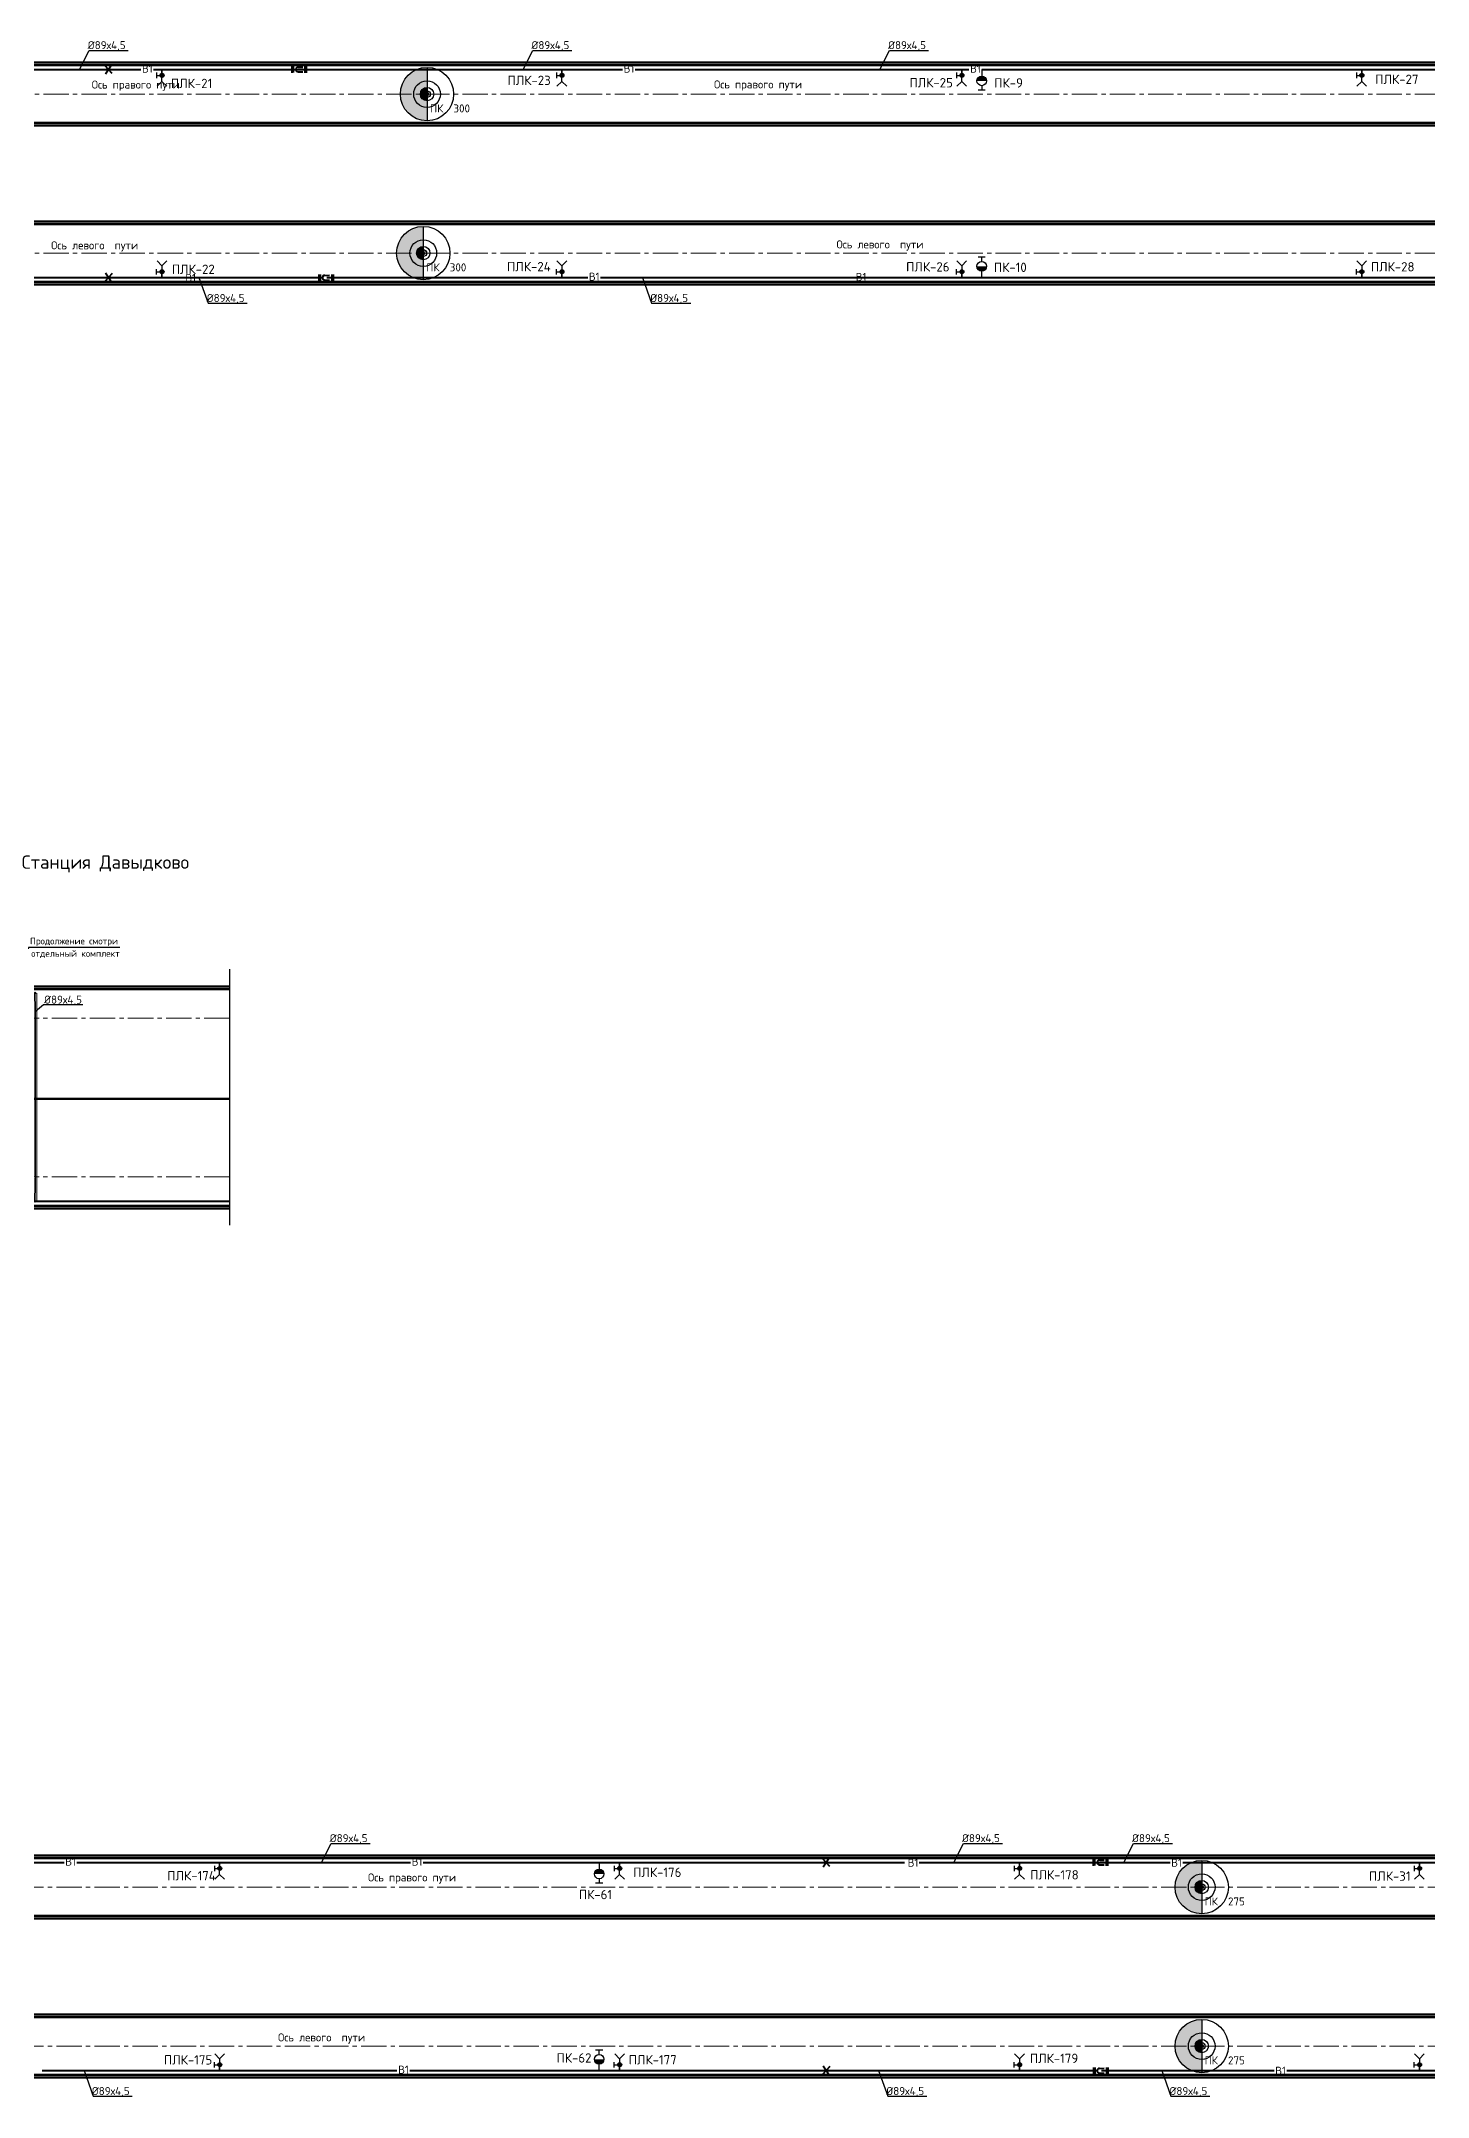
# Paper-space layout 'л2-л8' of a CAD drawing. Header units: millimetres. Extents: x 10032 to 18918, y -3051 to 627.
# Drawn here: x 11606 to 12127, y -182 to 589 of the extents above; entities that cross this region are included whole.
import ezdxf

# ---------------------------------------------------------------- set-up
doc = ezdxf.new("R2010")
doc.units = ezdxf.units.MM
doc.header["$LTSCALE"] = 0.5
for name, pattern in [('CENTER', [2, 1.25, -0.25, 0.25, -0.25]), ('CENTER2', [28.575, 19.05, -3.175, 3.175, -3.175]), ('Геоподоснова$0$12_5020Ж$0${ Cable   Tele }', [0])]:
    doc.linetypes.add(name, pattern=pattern)
for name, color, linetype in [('1_NADPIS', 7, 'Continuous'), ('3_Текст', 7, 'Continuous'), ('NADPISI', 110, 'Continuous'), ('ВК_надписи', 7, 'Continuous'), ('ВК_сети', 4, 'Continuous'), ('ГТ_Конструкции', 2, 'Continuous'), ('ГТ_ПК', 2, 'Continuous'), ('ГТ_ПК @ 0.25', 2, 'Continuous'), ('ГТ_ПК @ 0.5', 2, 'Continuous'), ('ГТ_ПК @ 1', 2, 'Continuous'), ('ГТ_ПК @ 2', 2, 'Continuous'), ('ГТ_ПК @ 4', 2, 'Continuous')]:
    doc.layers.add(name, color=color, linetype=linetype)
for name, color, linetype, lineweight in [('1_PK500', 5, 'Continuous', 35), ('3_Формат', 4, 'Continuous', 60), ('А_Конструкции', 4, 'Continuous', 50), ('А_Текст', 255, 'Continuous', 20), ('АР_Оси', 242, 'CENTER2', 18), ('Сети ВК', 4, 'Continuous', 20)]:
    doc.layers.add(name, color=color, linetype=linetype, lineweight=lineweight)
doc.styles.add('Стандарт ММП', font='isocpeur.ttf')

# ---------------------------------------------------------------- blocks, each defined once
blk = doc.blocks.new('ПК')
at = {"layer": 'ГТ_ПК'}
blk.add_hatch(color=0, dxfattribs=at).paths.add_polyline_path([(0, -2.5, 0.414214), (2.5, 0, 0.414214), (0, 2.5)])
at = {"layer": 'ГТ_ПК', "color": 0}
blk.add_line((0, -2.5), (0, 2.5), dxfattribs=at)
blk.add_circle((0, 0), 2.5, dxfattribs=at)
blk = doc.blocks.new('*U609')
at = {"layer": 'ГТ_ПК @ 0.25', "extrusion": (9.32183e-09, 7.72587e-22, 1), "xscale": 0.2500000000000061, "yscale": 0.2500000000000053, "zscale": 0.2500000000000053, "rotation": 180}
blk.add_blockref('ПК', (11751.19, 568.67, 0), dxfattribs=at)
at = {"layer": 'ГТ_ПК @ 0.5', "extrusion": (9.32183e-09, 7.72587e-22, 1), "xscale": 0.5000000000000189, "yscale": 0.5000000000000173, "zscale": 0.5000000000000173, "rotation": 180}
blk.add_blockref('ПК', (11751.19, 568.67, 0), dxfattribs=at)
at = {"layer": 'ГТ_ПК @ 1', "extrusion": (9.32183e-09, 7.72587e-22, 1), "rotation": 179.9999999999641}
blk.add_blockref('ПК', (11751.19, 568.67, 0), dxfattribs=at)
at = {"layer": 'ГТ_ПК @ 2', "extrusion": (9.32183e-09, 7.72587e-22, 1), "xscale": 2.000000000000075, "yscale": 2.000000000000069, "zscale": 2.000000000000069, "rotation": 180}
blk.add_blockref('ПК', (11751.19, 568.67, 0), dxfattribs=at)
at = {"layer": 'ГТ_ПК @ 4', "extrusion": (9.32183e-09, 7.72587e-22, 1), "xscale": 4.000000000000098, "yscale": 4.000000000000085, "zscale": 4.000000000000085, "rotation": 180}
blk.add_blockref('ПК', (11751.19, 568.67, 0), dxfattribs=at)
blk = doc.blocks.new('*U612')
at = {"layer": 'ГТ_ПК @ 0.25', "extrusion": (9.32183e-09, 7.72587e-22, 1), "xscale": 0.2500000000000061, "yscale": 0.2500000000000053, "zscale": 0.2500000000000053, "rotation": 180}
blk.add_blockref('ПК', (11749.81, 509.07, 0), dxfattribs=at)
at = {"layer": 'ГТ_ПК @ 0.5', "extrusion": (9.32183e-09, 7.72587e-22, 1), "xscale": 0.5000000000000189, "yscale": 0.5000000000000173, "zscale": 0.5000000000000173, "rotation": 180}
blk.add_blockref('ПК', (11749.81, 509.07, 0), dxfattribs=at)
at = {"layer": 'ГТ_ПК @ 1', "extrusion": (9.32183e-09, 7.72587e-22, 1), "rotation": 179.9999999999641}
blk.add_blockref('ПК', (11749.81, 509.07, 0), dxfattribs=at)
at = {"layer": 'ГТ_ПК @ 2', "extrusion": (9.32183e-09, 7.72587e-22, 1), "xscale": 2.000000000000075, "yscale": 2.000000000000069, "zscale": 2.000000000000069, "rotation": 180}
blk.add_blockref('ПК', (11749.81, 509.07, 0), dxfattribs=at)
at = {"layer": 'ГТ_ПК @ 4', "extrusion": (9.32183e-09, 7.72587e-22, 1), "xscale": 4.000000000000098, "yscale": 4.000000000000085, "zscale": 4.000000000000085, "rotation": 180}
blk.add_blockref('ПК', (11749.81, 509.07, 0), dxfattribs=at)
blk = doc.blocks.new('*U682')
at = {"layer": 'ГТ_ПК @ 0.25', "extrusion": (9.32183e-09, 7.72587e-22, 1), "xscale": 0.2500000000000061, "yscale": 0.2500000000000053, "zscale": 0.2500000000000053, "rotation": 180}
blk.add_blockref('ПК', (12041.76, -103.61, 0), dxfattribs=at)
at = {"layer": 'ГТ_ПК @ 0.5', "extrusion": (9.32183e-09, 7.72587e-22, 1), "xscale": 0.5000000000000188, "yscale": 0.5000000000000173, "zscale": 0.5000000000000173, "rotation": 180}
blk.add_blockref('ПК', (12041.76, -103.61, 0), dxfattribs=at)
at = {"layer": 'ГТ_ПК @ 1', "extrusion": (9.32183e-09, 7.72587e-22, 1), "rotation": 179.9999999999641}
blk.add_blockref('ПК', (12041.76, -103.61, 0), dxfattribs=at)
at = {"layer": 'ГТ_ПК @ 2', "extrusion": (9.32183e-09, 7.72587e-22, 1), "xscale": 2.000000000000075, "yscale": 2.000000000000069, "zscale": 2.000000000000069, "rotation": 180}
blk.add_blockref('ПК', (12041.76, -103.61, 0), dxfattribs=at)
at = {"layer": 'ГТ_ПК @ 4', "extrusion": (9.32183e-09, 7.72587e-22, 1), "xscale": 4.000000000000097, "yscale": 4.000000000000085, "zscale": 4.000000000000085, "rotation": 180}
blk.add_blockref('ПК', (12041.76, -103.61, 0), dxfattribs=at)
blk = doc.blocks.new('*U685')
at = {"layer": 'ГТ_ПК @ 0.25', "extrusion": (9.32183e-09, 7.72587e-22, 1), "xscale": 0.2500000000000061, "yscale": 0.2500000000000053, "zscale": 0.2500000000000053, "rotation": 180}
blk.add_blockref('ПК', (12041.76, -163.21, 0), dxfattribs=at)
at = {"layer": 'ГТ_ПК @ 0.5', "extrusion": (9.32183e-09, 7.72587e-22, 1), "xscale": 0.5000000000000188, "yscale": 0.5000000000000173, "zscale": 0.5000000000000173, "rotation": 180}
blk.add_blockref('ПК', (12041.76, -163.21, 0), dxfattribs=at)
at = {"layer": 'ГТ_ПК @ 1', "extrusion": (9.32183e-09, 7.72587e-22, 1), "rotation": 179.9999999999641}
blk.add_blockref('ПК', (12041.76, -163.21, 0), dxfattribs=at)
at = {"layer": 'ГТ_ПК @ 2', "extrusion": (9.32183e-09, 7.72587e-22, 1), "xscale": 2.000000000000075, "yscale": 2.000000000000069, "zscale": 2.000000000000069, "rotation": 180}
blk.add_blockref('ПК', (12041.76, -163.21, 0), dxfattribs=at)
at = {"layer": 'ГТ_ПК @ 4', "extrusion": (9.32183e-09, 7.72587e-22, 1), "xscale": 4.000000000000097, "yscale": 4.000000000000085, "zscale": 4.000000000000085, "rotation": 180}
blk.add_blockref('ПК', (12041.76, -163.21, 0), dxfattribs=at)
blk = doc.blocks.new('A$C694964ED')
at = {"layer": 'Сети ВК', "lineweight": 9}
h = blk.add_hatch(color=256, dxfattribs=at)
h.paths.add_polyline_path([(20.04, -2.15, -0.414214), (20.29, -2.4, -0.414214), (20.04, -2.65)])
h.paths.add_polyline_path([(20.04, -2.15), (20.04, -2.65, -0.414214), (19.79, -2.4, -0.414214)])
h = blk.add_hatch(color=256, dxfattribs=at)
h.paths.add_polyline_path([(20.04, -80.79, 0.414214), (20.29, -80.54, 0.414214), (20.04, -80.29)])
h.paths.add_polyline_path([(20.04, -80.79), (20.04, -80.29, 0.414214), (19.79, -80.54, 0.414214)])
at = {"layer": 'Defpoints', "color": 6, "ltscale": 0.125}
blk.add_line((92.9, 6.51), (92.9, -89.49), dxfattribs=at)
at = {"layer": 'Defpoints', "color": 6, "linetype": 'Continuous', "lineweight": 140}
blk.add_line((92.9, -42.1), (0, -42.1), dxfattribs=at)
at = {"layer": 'NADPISI', "color": 5, "linetype": 'Геоподоснова$0$12_5020Ж$0${ Cable   Tele }', "ltscale": 0.5}
for q in [(10.04, -2.35, 0), (51.81, 14.71, 0)]:
    blk.add_line((17.57, 14.71, 0), q, dxfattribs=at)
at = {"layer": 'А_Конструкции'}
for p, q in [((92.9, 0), (0, 0)), ((92.9, -1), (0, -1)), ((92.9, -82.2), (0, -82.2)), ((92.9, -83.2), (0, -83.2))]:
    blk.add_line(p, q, dxfattribs=at)
at = {"layer": 'АР_Оси', "color": 7}
for p, q in [((0, -97.36), (0, 39.47)), ((92.9, -11.8), (0, -11.8)), ((92.9, -71.4), (0, -71.4))]:
    blk.add_line(p, q, dxfattribs=at)
at = {"layer": 'ВК_надписи'}
for p, q in [((23.07, -6.84, 0), (20.1, -9.33, 0)), ((37.83, -6.84, 0), (23.07, -6.84, 0))]:
    blk.add_line(p, q, dxfattribs=at)
at = {"layer": 'ВК_сети', "color": 2, "lineweight": 40, "ltscale": 0.5, "elevation": 0}
for points in [[(10.08, -2.61), (0, -2.61)], [(92.9, -80.59), (0, -80.59)]]:
    blk.add_lwpolyline(points, dxfattribs=at)
at = {"layer": 'ВК_сети', "color": 1, "lineweight": 9, "ltscale": 0.5}
for centre in [(10.04, -2.31), (10.04, -80.63, 0)]:
    blk.add_circle(centre, 0.3, dxfattribs=at)
at = {"layer": 'Сети ВК', "color": 5, "linetype": 'Continuous', "lineweight": 9, "ltscale": 0.3}
for p, q in [((11.91, -7.61, 0), (9.11, -4.81, 0)), ((9.11, -7.61, 0), (11.91, -4.81, 0)), ((11.91, -4.81, 0), (9.11, -4.81, 0)), ((9.11, -7.61, 0), (11.91, -7.61, 0)), ((16.54, -7.61, 0), (13.74, -4.81, 0)), ((13.74, -7.61, 0), (16.54, -4.81, 0)), ((16.54, -4.81, 0), (13.74, -4.81, 0)), ((13.74, -7.61, 0), (16.54, -7.61, 0)), ((15.7, -1.39, 0), (15.7, -3.39, 0)), ((16.2, -3.35, 0), (18.2, -1.35, 0)), ((16.2, -1.35, 0), (18.2, -3.35, 0)), ((16.2, -1.35, 0), (16.2, -3.35, 0)), ((17.2, -3.35, 0), (17.2, -0.99, 0)), ((18.2, -3.35, 0), (18.2, -1.35, 0)), ((18.7, -3.4, 0), (18.7, -1.4, 0)), ((19.6, -71.4), (19.6, -2.35, 0)), ((20.6, -71.75, 0), (20.6, -2.49, 0)), ((9.11, -9.61, 0), (11.91, -9.61, 0)), ((9.11, -9.61, 0), (9.11, -10.61, 0)), ((11.91, -9.61, 0), (11.91, -10.61, 0)), ((13.74, -9.61, 0), (16.54, -9.61, 0)), ((13.74, -9.61, 0), (13.74, -10.61, 0)), ((16.54, -9.61, 0), (16.54, -10.61, 0)), ((9.11, -73.33, 0), (9.11, -72.33, 0)), ((9.11, -73.33, 0), (11.91, -73.33, 0)), ((11.91, -75.33, 0), (9.11, -78.13, 0)), ((9.11, -75.33, 0), (11.91, -78.13, 0)), ((9.11, -75.33, 0), (11.91, -75.33, 0)), ((11.91, -73.33, 0), (11.91, -72.33, 0)), ((13.74, -73.33, 0), (13.74, -72.33, 0)), ((13.74, -73.33, 0), (16.54, -73.33, 0)), ((16.54, -75.33, 0), (13.74, -78.13, 0)), ((13.74, -75.33, 0), (16.54, -78.13, 0)), ((13.74, -75.33, 0), (16.54, -75.33, 0)), ((16.54, -73.33, 0), (16.54, -72.33, 0)), ((19.6, -71.75, 0), (19.6, -80.59, 0)), ((20.6, -71.75, 0), (20.6, -80.45, 0)), ((11.91, -78.13, 0), (9.11, -78.13, 0)), ((16.54, -78.13, 0), (13.74, -78.13, 0)), ((15.7, -81.55, 0), (15.7, -79.55, 0)), ((16.2, -79.59, 0), (18.2, -81.59, 0)), ((16.2, -81.59, 0), (18.2, -79.59, 0)), ((16.2, -81.59, 0), (16.2, -79.59, 0)), ((17.2, -79.59, 0), (17.2, -81.95, 0)), ((18.2, -79.59, 0), (18.2, -81.59, 0)), ((18.7, -79.54, 0), (18.7, -81.54, 0))]:
    blk.add_line(p, q, dxfattribs=at)
at = {"layer": 'Сети ВК', "lineweight": 9}
for p, q in [((15.76, -2.35, 0), (10.04, -2.35, 0)), ((10.51, -2.35, 0), (10.51, -4.81, 0)), ((10.51, -7.61, 0), (10.51, -9.61, 0)), ((15.14, -2.35, 0), (15.14, -4.81, 0)), ((15.14, -7.61, 0), (15.14, -9.61, 0)), ((20.1, -2.35, 0), (18.7, -2.35, 0)), ((20.04, -2.4, 0), (20.1, -8.71, 0)), ((20.1, -8.71, 0), (20.1, -71.75, 0)), ((10.51, -75.33, 0), (10.51, -73.33, 0)), ((15.14, -75.33, 0), (15.14, -73.33, 0)), ((20.04, -80.54, 0), (20.1, -74.23, 0)), ((20.1, -74.23, 0), (20.1, -71.75, 0)), ((15.76, -80.59, 0), (10.04, -80.59, 0)), ((10.51, -80.59, 0), (10.51, -78.13, 0)), ((15.14, -80.59, 0), (15.14, -78.13, 0)), ((20.1, -80.59, 0), (18.7, -80.59, 0))]:
    blk.add_line(p, q, dxfattribs=at)
for centre in [(20.04, -2.4, 0), (20.04, -80.54, 0)]:
    blk.add_circle(centre, 0.25, dxfattribs=at)
at = {"layer": '3_Формат', "color": 0, "lineweight": 50, "style": 'Стандарт ММП'}
blk.add_text('Станция Давыдково', height=5, rotation=360, dxfattribs=at).set_placement((14.97, 44.15, 0))
at = {"layer": 'NADPISI', "color": 5, "linetype": 'CENTER', "ltscale": 0.5, "style": 'Стандарт ММП'}
for s, p in [('Продолжение смотри', (18.07, 15.81, 0)), ('отдельный комплект', (18.51, 11.14, 0))]:
    blk.add_text(s, height=2.5, dxfattribs=at).set_placement(p)
at = {"layer": 'А_Текст', "color": 0, "linetype": 'Continuous', "lineweight": 30, "style": 'Стандарт ММП'}
for s, p in [('287+91.506 откр. способа', (4.39, 7.95, 0)), ('Граница объемов работ', (-1.39, 1.4)), ('ПК ', (4.16, 1.71, 0))]:
    blk.add_text(s, height=2.4, rotation=90, dxfattribs=at).set_placement(p)
at = {"layer": 'ВК_надписи', "style": 'Стандарт ММП'}
blk.add_text('%%C89х4,5', height=3, dxfattribs=at).set_placement((23.34, -6.42, 0))

psp = doc.layouts.new('л2-л8')

# ---------------------------------------------------------------- hatches: boundary and pattern name
at = {"layer": 'ВК_сети', "ltscale": 0.5}
h = psp.add_hatch(color=5, dxfattribs=at)
h.paths.add_polyline_path([(11652.5701, 575.6818, 0.41421356), (11651.8201, 576.4318), (11651.8201, 575.6818)])
h.paths.add_polyline_path([(11652.5701, 575.6818), (11651.8201, 575.6818), (11651.8201, 574.9318, 0.41421356)])
h.paths.add_polyline_path([(11651.8201, 575.6818), (11651.8201, 576.4318, 0.58408052), (11651.1782, 575.2938)])
h.paths.add_polyline_path([(11651.8201, 574.9318), (11651.8201, 575.6818), (11651.1782, 575.2938, 0.26256208)])
h = psp.add_hatch(color=5, dxfattribs=at)
h.paths.add_polyline_path([(11802.5701, 575.6818, 0.41421356), (11801.8201, 576.4318), (11801.8201, 575.6818)])
h.paths.add_polyline_path([(11802.5701, 575.6818), (11801.8201, 575.6818), (11801.8201, 574.9318, 0.41421356)])
h.paths.add_polyline_path([(11801.8201, 575.6818), (11801.8201, 576.4318, 0.58408052), (11801.1782, 575.2938)])
h.paths.add_polyline_path([(11801.8201, 574.9318), (11801.8201, 575.6818), (11801.1782, 575.2938, 0.26256208)])
h = psp.add_hatch(color=5, dxfattribs=at)
h.paths.add_polyline_path([(11952.5701, 575.6818, 0.41421356), (11951.8201, 576.4318), (11951.8201, 575.6818)])
h.paths.add_polyline_path([(11952.5701, 575.6818), (11951.8201, 575.6818), (11951.8201, 574.9318, 0.41421356)])
h.paths.add_polyline_path([(11951.8201, 575.6818), (11951.8201, 576.4318, 0.58408052), (11951.1782, 575.2938)])
h.paths.add_polyline_path([(11951.8201, 574.9318), (11951.8201, 575.6818), (11951.1782, 575.2938, 0.26256208)])
h = psp.add_hatch(color=1, dxfattribs=at)
h.paths.add_polyline_path([(11957.4584, 573.6228), (11961.0584, 573.6228, 0.09159777), (11960.9396, 574.266), (11957.5773, 574.266, 0.09159777)])
h.paths.add_polyline_path([(11957.5773, 574.266), (11960.9396, 574.266, 0.68812614)])
h = psp.add_hatch(color=1, dxfattribs=at)
h.paths.add_polyline_path([(11957.4584, 573.6228), (11961.0584, 573.6228, 0.09159777), (11960.9396, 574.266), (11957.5773, 574.266, 0.09159777)])
h.paths.add_polyline_path([(11957.5773, 574.266), (11960.9396, 574.266, 0.68812614)])
h = psp.add_hatch(color=5, dxfattribs=at)
h.paths.add_polyline_path([(12102.5701, 575.6818, 0.41421356), (12101.8201, 576.4318), (12101.8201, 575.6818)])
h.paths.add_polyline_path([(12102.5701, 575.6818), (12101.8201, 575.6818), (12101.8201, 574.9318, 0.41421356)])
h.paths.add_polyline_path([(12101.8201, 575.6818), (12101.8201, 576.4318, 0.58408052), (12101.1782, 575.2938)])
h.paths.add_polyline_path([(12101.8201, 574.9318), (12101.8201, 575.6818), (12101.1782, 575.2938, 0.26256208)])
h = psp.add_hatch(color=5, dxfattribs=at)
h.paths.add_polyline_path([(11652.5701, 502.0585, -0.41421356), (11651.8201, 501.3085), (11651.8201, 502.0585)])
h.paths.add_polyline_path([(11652.5701, 502.0585), (11651.8201, 502.0585), (11651.8201, 502.8085, -0.41421356)])
h.paths.add_polyline_path([(11651.8201, 502.0585), (11651.8201, 501.3085, -0.58408052), (11651.1782, 502.4465)])
h.paths.add_polyline_path([(11651.8201, 502.8085), (11651.8201, 502.0585), (11651.1782, 502.4465, -0.26256208)])
h = psp.add_hatch(color=5, dxfattribs=at)
h.paths.add_polyline_path([(11802.5701, 502.0585, -0.41421356), (11801.8201, 501.3085), (11801.8201, 502.0585)])
h.paths.add_polyline_path([(11802.5701, 502.0585), (11801.8201, 502.0585), (11801.8201, 502.8085, -0.41421356)])
h.paths.add_polyline_path([(11801.8201, 502.0585), (11801.8201, 501.3085, -0.58408052), (11801.1782, 502.4465)])
h.paths.add_polyline_path([(11801.8201, 502.8085), (11801.8201, 502.0585), (11801.1782, 502.4465, -0.26256208)])
h = psp.add_hatch(color=5, dxfattribs=at)
h.paths.add_polyline_path([(11952.5701, 502.0585, -0.41421356), (11951.8201, 501.3085), (11951.8201, 502.0585)])
h.paths.add_polyline_path([(11952.5701, 502.0585), (11951.8201, 502.0585), (11951.8201, 502.8085, -0.41421356)])
h.paths.add_polyline_path([(11951.8201, 502.0585), (11951.8201, 501.3085, -0.58408052), (11951.1782, 502.4465)])
h.paths.add_polyline_path([(11951.8201, 502.8085), (11951.8201, 502.0585), (11951.1782, 502.4465, -0.26256208)])
h = psp.add_hatch(color=1, dxfattribs=at)
h.paths.add_polyline_path([(11957.4584, 504.1175), (11961.0584, 504.1175, -0.09159777), (11960.9396, 503.4743), (11957.5773, 503.4743, -0.09159777)])
h.paths.add_polyline_path([(11957.5773, 503.4743), (11960.9396, 503.4743, -0.68812614)])
h = psp.add_hatch(color=1, dxfattribs=at)
h.paths.add_polyline_path([(11957.4584, 504.1175), (11961.0584, 504.1175, -0.09159777), (11960.9396, 503.4743), (11957.5773, 503.4743, -0.09159777)])
h.paths.add_polyline_path([(11957.5773, 503.4743), (11960.9396, 503.4743, -0.68812614)])
h = psp.add_hatch(color=5, dxfattribs=at)
h.paths.add_polyline_path([(12102.5701, 502.0585, -0.41421356), (12101.8201, 501.3085), (12101.8201, 502.0585)])
h.paths.add_polyline_path([(12102.5701, 502.0585), (12101.8201, 502.0585), (12101.8201, 502.8085, -0.41421356)])
h.paths.add_polyline_path([(12101.8201, 502.0585), (12101.8201, 501.3085, -0.58408052), (12101.1782, 502.4465)])
h.paths.add_polyline_path([(12101.8201, 502.8085), (12101.8201, 502.0585), (12101.1782, 502.4465, -0.26256208)])
h = psp.add_hatch(color=5, dxfattribs=at)
h.paths.add_polyline_path([(11674.2201, -96.6014, 0.41421356), (11673.4701, -95.8514), (11673.4701, -96.6014)])
h.paths.add_polyline_path([(11674.2201, -96.6014), (11673.4701, -96.6014), (11673.4701, -97.3514, 0.41421356)])
h.paths.add_polyline_path([(11673.4701, -96.6014), (11673.4701, -95.8514, 0.58408052), (11672.8282, -96.9894)])
h.paths.add_polyline_path([(11673.4701, -97.3514), (11673.4701, -96.6014), (11672.8282, -96.9894, 0.26256208)])
h = psp.add_hatch(color=1, dxfattribs=at)
h.paths.add_polyline_path([(11813.9584, -98.6603), (11817.5584, -98.6603, 0.09159777), (11817.4396, -98.0172), (11814.0773, -98.0172, 0.09159777)])
h.paths.add_polyline_path([(11814.0773, -98.0172), (11817.4396, -98.0172, 0.68812614)])
h = psp.add_hatch(color=1, dxfattribs=at)
h.paths.add_polyline_path([(11813.9584, -98.6603), (11817.5584, -98.6603, 0.09159777), (11817.4396, -98.0172), (11814.0773, -98.0172, 0.09159777)])
h.paths.add_polyline_path([(11814.0773, -98.0172), (11817.4396, -98.0172, 0.68812614)])
h = psp.add_hatch(color=5, dxfattribs=at)
h.paths.add_polyline_path([(11824.2201, -96.6014, 0.41421356), (11823.4701, -95.8514), (11823.4701, -96.6014)])
h.paths.add_polyline_path([(11824.2201, -96.6014), (11823.4701, -96.6014), (11823.4701, -97.3514, 0.41421356)])
h.paths.add_polyline_path([(11823.4701, -96.6014), (11823.4701, -95.8514, 0.58408052), (11822.8282, -96.9894)])
h.paths.add_polyline_path([(11823.4701, -97.3514), (11823.4701, -96.6014), (11822.8282, -96.9894, 0.26256208)])
h = psp.add_hatch(color=5, dxfattribs=at)
h.paths.add_polyline_path([(11974.2201, -96.6014, 0.41421356), (11973.4701, -95.8514), (11973.4701, -96.6014)])
h.paths.add_polyline_path([(11974.2201, -96.6014), (11973.4701, -96.6014), (11973.4701, -97.3514, 0.41421356)])
h.paths.add_polyline_path([(11973.4701, -96.6014), (11973.4701, -95.8514, 0.58408052), (11972.8282, -96.9894)])
h.paths.add_polyline_path([(11973.4701, -97.3514), (11973.4701, -96.6014), (11972.8282, -96.9894, 0.26256208)])
h = psp.add_hatch(color=5, dxfattribs=at)
h.paths.add_polyline_path([(12124.2201, -96.6014, 0.41421356), (12123.4701, -95.8514), (12123.4701, -96.6014)])
h.paths.add_polyline_path([(12124.2201, -96.6014), (12123.4701, -96.6014), (12123.4701, -97.3514, 0.41421356)])
h.paths.add_polyline_path([(12123.4701, -96.6014), (12123.4701, -95.8514, 0.58408052), (12122.8282, -96.9894)])
h.paths.add_polyline_path([(12123.4701, -97.3514), (12123.4701, -96.6014), (12122.8282, -96.9894, 0.26256208)])
h = psp.add_hatch(color=5, dxfattribs=at)
h.paths.add_polyline_path([(11674.2201, -170.2246, -0.41421356), (11673.4701, -170.9746), (11673.4701, -170.2246)])
h.paths.add_polyline_path([(11674.2201, -170.2246), (11673.4701, -170.2246), (11673.4701, -169.4746, -0.41421356)])
h.paths.add_polyline_path([(11673.4701, -170.2246), (11673.4701, -170.9746, -0.58408052), (11672.8282, -169.8366)])
h.paths.add_polyline_path([(11673.4701, -169.4746), (11673.4701, -170.2246), (11672.8282, -169.8366, -0.26256208)])
h = psp.add_hatch(color=1, dxfattribs=at)
h.paths.add_polyline_path([(11813.9584, -168.1657), (11817.5584, -168.1657, -0.09159777), (11817.4396, -168.8088), (11814.0773, -168.8088, -0.09159777)])
h.paths.add_polyline_path([(11814.0773, -168.8088), (11817.4396, -168.8088, -0.68812614)])
h = psp.add_hatch(color=1, dxfattribs=at)
h.paths.add_polyline_path([(11813.9584, -168.1657), (11817.5584, -168.1657, -0.09159777), (11817.4396, -168.8088), (11814.0773, -168.8088, -0.09159777)])
h.paths.add_polyline_path([(11814.0773, -168.8088), (11817.4396, -168.8088, -0.68812614)])
h = psp.add_hatch(color=5, dxfattribs=at)
h.paths.add_polyline_path([(11824.2201, -170.2246, -0.41421356), (11823.4701, -170.9746), (11823.4701, -170.2246)])
h.paths.add_polyline_path([(11824.2201, -170.2246), (11823.4701, -170.2246), (11823.4701, -169.4746, -0.41421356)])
h.paths.add_polyline_path([(11823.4701, -170.2246), (11823.4701, -170.9746, -0.58408052), (11822.8282, -169.8366)])
h.paths.add_polyline_path([(11823.4701, -169.4746), (11823.4701, -170.2246), (11822.8282, -169.8366, -0.26256208)])
h = psp.add_hatch(color=5, dxfattribs=at)
h.paths.add_polyline_path([(11974.2201, -170.2246, -0.41421356), (11973.4701, -170.9746), (11973.4701, -170.2246)])
h.paths.add_polyline_path([(11974.2201, -170.2246), (11973.4701, -170.2246), (11973.4701, -169.4746, -0.41421356)])
h.paths.add_polyline_path([(11973.4701, -170.2246), (11973.4701, -170.9746, -0.58408052), (11972.8282, -169.8366)])
h.paths.add_polyline_path([(11973.4701, -169.4746), (11973.4701, -170.2246), (11972.8282, -169.8366, -0.26256208)])
h = psp.add_hatch(color=5, dxfattribs=at)
h.paths.add_polyline_path([(12124.2201, -170.2246, -0.41421356), (12123.4701, -170.9746), (12123.4701, -170.2246)])
h.paths.add_polyline_path([(12124.2201, -170.2246), (12123.4701, -170.2246), (12123.4701, -169.4746, -0.41421356)])
h.paths.add_polyline_path([(12123.4701, -170.2246), (12123.4701, -170.9746, -0.58408052), (12122.8282, -169.8366)])
h.paths.add_polyline_path([(12123.4701, -169.4746), (12123.4701, -170.2246), (12122.8282, -169.8366, -0.26256208)])

# ---------------------------------------------------------------- linework, layer by layer
at = {"layer": 'А_Конструкции'}
for p, q in [((11580.2691, 580.4702), (12961.9799, 580.4702)), ((11580.2691, 579.4702), (12961.9799, 579.4702)), ((11580.2691, 557.8701), (12961.9799, 557.8702)), ((11580.2691, 556.8701), (12961.9799, 556.8702)), ((11580.2691, 520.8702), (12961.9799, 520.8702)), ((11580.2691, 519.8702), (12961.9799, 519.8702)), ((11580.2691, 498.2701), (12961.9799, 498.2702)), ((11580.2691, 497.2701), (12961.9799, 497.2702)), ((11370.8341, -91.813), (12752.5449, -91.8129)), ((11370.8341, -92.813), (12752.5449, -92.8129)), ((11370.8341, -114.413), (12752.5449, -114.413)), ((11370.8341, -115.413), (12752.5449, -115.413)), ((11370.8341, -151.413), (12752.5449, -151.4129)), ((11370.8341, -152.413), (12752.5449, -152.4129)), ((11370.8341, -174.013), (12752.5449, -174.013)), ((11370.8341, -175.013), (12752.5449, -175.013))]:
    psp.add_line(p, q, dxfattribs=at)
at = {"layer": 'АР_Оси', "color": 7}
for p, q in [((11578.7126, 568.6701), (12960.4234, 568.6701)), ((11578.7126, 509.0701), (12960.4234, 509.0701)), ((11369.2776, -103.613), (12750.9884, -103.613)), ((11369.2776, -163.213), (12750.9884, -163.213))]:
    psp.add_line(p, q, dxfattribs=at)
at = {"layer": 'ВК_надписи'}
for p, q in [((11620.8434, 577.8617, 0), (11624.5031, 585.0594, 0)), ((11624.5031, 585.0594, 0), (11639.1426, 585.0594, 0)), ((11787.2635, 577.8617, 0), (11790.9233, 585.0594, 0)), ((11790.9233, 585.0594, 0), (11805.5627, 585.0594, 0)), ((11921.0254, 577.8617, 0), (11924.6851, 585.0594, 0)), ((11924.6851, 585.0594, 0), (11939.3246, 585.0594, 0)), ((11665.6671, 499.8785, 0), (11669.1194, 490.2474, 0)), ((11831.9997, 499.8785, 0), (11835.452, 490.2474, 0)), ((11669.1194, 490.2474, 0), (11683.7588, 490.2474, 0)), ((11835.452, 490.2474, 0), (11850.0915, 490.2474, 0)), ((11711.5904, -94.4214, 0), (11715.2501, -87.2237, 0)), ((11715.2501, -87.2237, 0), (11729.8896, -87.2237, 0)), ((11948.75, -94.4214, 0), (11952.4097, -87.2237, 0)), ((11952.4097, -87.2237, 0), (11967.0492, -87.2237, 0)), ((12012.5228, -94.4214, 0), (12016.1826, -87.2237, 0)), ((12016.1826, -87.2237, 0), (12030.822, -87.2237, 0)), ((11622.5647, -172.4046, 0), (11626.017, -182.0357, 0)), ((11920.5545, -172.4046, 0), (11924.0068, -182.0357, 0)), ((12026.7665, -172.4046, 0), (12030.2188, -182.0357, 0)), ((11626.017, -182.0357, 0), (11640.6565, -182.0357, 0)), ((11924.0068, -182.0357, 0), (11938.6463, -182.0357, 0)), ((12030.2188, -182.0357, 0), (12044.8583, -182.0357, 0))]:
    psp.add_line(p, q, dxfattribs=at)
at = {"layer": 'ВК_сети', "color": 5, "lineweight": 40, "ltscale": 0.5}
for p, q in [((11633.0615, 576.3659, 0), (11630.3054, 579.3575, 0)), ((11632.817, 579.5503, 0), (11630.5498, 576.1731, 0)), ((11700.5798, 576.7042, 0), (11700.6102, 579.1867, 0)), ((11701.0762, 576.7643, 0), (11701.1066, 579.2468, 0)), ((11702.9213, 578.8146, 0), (11704.5922, 578.7941, 0)), ((11705.4794, 576.6442, 0), (11705.5098, 579.1267, 0)), ((11705.9757, 576.7042, 0), (11706.0062, 579.1868, 0)), ((11702.8993, 577.0197, 0), (11704.5702, 576.9992, 0)), ((11633.0615, 501.3744, 0), (11630.3054, 498.3828, 0)), ((11632.817, 498.1899, 0), (11630.5498, 501.5672, 0)), ((11710.5798, 501.0361, 0), (11710.6102, 498.5535, 0)), ((11715.4794, 501.0961, 0), (11715.5098, 498.6136, 0)), ((11715.9757, 501.0361, 0), (11716.0062, 498.5535, 0)), ((11711.0762, 500.976, 0), (11711.1066, 498.4935, 0)), ((11712.8993, 500.7206, 0), (11714.5702, 500.7411, 0)), ((11712.9213, 498.9257, 0), (11714.5922, 498.9462, 0)), ((11902.2865, -95.9172, 0), (11899.5304, -92.9256, 0)), ((11902.042, -92.7328, 0), (11899.7748, -96.11, 0)), ((12001.1448, -95.5789, 0), (12001.1752, -93.0964, 0)), ((12001.6412, -95.5188, 0), (12001.6716, -93.0363, 0)), ((12003.4643, -95.2634, 0), (12005.1352, -95.2839, 0)), ((12003.4863, -93.4686, 0), (12005.1572, -93.489, 0)), ((12006.0444, -95.6389, 0), (12006.0748, -93.1564, 0)), ((12006.5407, -95.5789, 0), (12006.5712, -93.0964, 0)), ((11902.2865, -170.9087, 0), (11899.5304, -173.9003, 0)), ((11902.042, -174.0932, 0), (11899.7748, -170.7159, 0)), ((12001.1448, -171.2471, 0), (12001.1752, -173.7296, 0)), ((12001.6412, -171.3071, 0), (12001.6716, -173.7896, 0)), ((12003.4643, -171.5625, 0), (12005.1352, -171.542, 0)), ((12003.4863, -173.3574, 0), (12005.1572, -173.3369, 0)), ((12006.0444, -171.187, 0), (12006.0748, -173.6695, 0)), ((12006.5407, -171.2471, 0), (12006.5712, -173.7296, 0))]:
    psp.add_line(p, q, dxfattribs=at)
at = {"layer": 'ВК_сети', "color": 5, "ltscale": 0.5}
for p, q in [((11649.7905, 576.7134, 0), (11649.7905, 574.6516, 0)), ((11649.7905, 575.6825, 0), (11651.8201, 575.6825, 0)), ((11651.7584, 573.423, 0), (11649.9342, 571.5988, 0)), ((11651.7584, 573.423, 0), (11651.7584, 577.8617, 0)), ((11651.7584, 573.423, 0), (11653.5826, 571.5988, 0)), ((11799.7905, 576.7134, 0), (11799.7905, 574.6516, 0)), ((11799.7905, 575.6825, 0), (11801.8201, 575.6825, 0)), ((11801.7584, 573.423, 0), (11799.9342, 571.5988, 0)), ((11801.7584, 573.423, 0), (11801.7584, 577.8617, 0)), ((11801.7584, 573.423, 0), (11803.5826, 571.5988, 0)), ((11949.7905, 576.7134, 0), (11949.7905, 574.6516, 0)), ((11949.7905, 575.6825, 0), (11951.8201, 575.6825, 0)), ((11951.7584, 573.423, 0), (11949.9342, 571.5988, 0)), ((11951.7584, 573.423, 0), (11951.7584, 577.8617, 0)), ((11951.7584, 573.423, 0), (11953.5826, 571.5988, 0)), ((12099.7905, 576.7134, 0), (12099.7905, 574.6516, 0)), ((12099.7905, 575.6825, 0), (12101.8201, 575.6825, 0)), ((12101.7584, 573.423, 0), (12099.9342, 571.5988, 0)), ((12101.7584, 573.423, 0), (12101.7584, 577.8617, 0)), ((12101.7584, 573.423, 0), (12103.5826, 571.5988, 0)), ((11649.7905, 501.0269, 0), (11649.7905, 503.0887, 0)), ((11649.7905, 502.0578, 0), (11651.8201, 502.0578, 0)), ((11651.7584, 504.3173, 0), (11649.9342, 506.1415, 0)), ((11651.7584, 504.3173, 0), (11653.5826, 506.1415, 0)), ((11651.7584, 504.3173, 0), (11651.7584, 499.8786, 0)), ((11799.7905, 501.0269, 0), (11799.7905, 503.0887, 0)), ((11799.7905, 502.0578, 0), (11801.8201, 502.0578, 0)), ((11801.7584, 504.3173, 0), (11799.9342, 506.1415, 0)), ((11801.7584, 504.3173, 0), (11803.5826, 506.1415, 0)), ((11801.7584, 504.3173, 0), (11801.7584, 499.8786, 0)), ((11949.7905, 501.0269, 0), (11949.7905, 503.0887, 0)), ((11949.7905, 502.0578, 0), (11951.8201, 502.0578, 0)), ((11951.7584, 504.3173, 0), (11949.9342, 506.1415, 0)), ((11951.7584, 504.3173, 0), (11953.5826, 506.1415, 0)), ((11951.7584, 504.3173, 0), (11951.7584, 499.8786, 0)), ((12099.7905, 501.0269, 0), (12099.7905, 503.0887, 0)), ((12099.7905, 502.0578, 0), (12101.8201, 502.0578, 0)), ((12101.7584, 504.3173, 0), (12099.9342, 506.1415, 0)), ((12101.7584, 504.3173, 0), (12103.5826, 506.1415, 0)), ((12101.7584, 504.3173, 0), (12101.7584, 499.8786, 0)), ((11671.4405, -95.5697, 0), (11671.4405, -97.6315, 0)), ((11671.4405, -96.6006, 0), (11673.4701, -96.6006, 0)), ((11673.4084, -98.8602, 0), (11671.5842, -100.6843, 0)), ((11673.4084, -98.8602, 0), (11673.4084, -94.4214, 0)), ((11673.4084, -98.8602, 0), (11675.2326, -100.6843, 0)), ((11821.4405, -95.5697, 0), (11821.4405, -97.6315, 0)), ((11821.4405, -96.6006, 0), (11823.4701, -96.6006, 0)), ((11823.4084, -98.8602, 0), (11821.5842, -100.6843, 0)), ((11823.4084, -98.8602, 0), (11823.4084, -94.4214, 0)), ((11823.4084, -98.8602, 0), (11825.2326, -100.6843, 0)), ((11971.4405, -95.5697, 0), (11971.4405, -97.6315, 0)), ((11971.4405, -96.6006, 0), (11973.4701, -96.6006, 0)), ((11973.4084, -98.8602, 0), (11971.5842, -100.6843, 0)), ((11973.4084, -98.8602, 0), (11973.4084, -94.4214, 0)), ((11973.4084, -98.8602, 0), (11975.2326, -100.6843, 0)), ((12121.4405, -95.5697, 0), (12121.4405, -97.6315, 0)), ((12121.4405, -96.6006, 0), (12123.4701, -96.6006, 0)), ((12123.4084, -98.8602, 0), (12121.5842, -100.6843, 0)), ((12123.4084, -98.8602, 0), (12123.4084, -94.4214, 0)), ((12123.4084, -98.8602, 0), (12125.2326, -100.6843, 0)), ((11671.4405, -171.2562, 0), (11671.4405, -169.1944, 0)), ((11673.4084, -167.9658, 0), (11671.5842, -166.1416, 0)), ((11673.4084, -167.9658, 0), (11675.2326, -166.1416, 0)), ((11673.4084, -167.9658, 0), (11673.4084, -172.4045, 0)), ((11821.4405, -171.2562, 0), (11821.4405, -169.1944, 0)), ((11823.4084, -167.9658, 0), (11821.5842, -166.1416, 0)), ((11823.4084, -167.9658, 0), (11825.2326, -166.1416, 0)), ((11823.4084, -167.9658, 0), (11823.4084, -172.4045, 0)), ((11971.4405, -171.2562, 0), (11971.4405, -169.1944, 0)), ((11973.4084, -167.9658, 0), (11971.5842, -166.1416, 0)), ((11973.4084, -167.9658, 0), (11975.2326, -166.1416, 0)), ((11973.4084, -167.9658, 0), (11973.4084, -172.4045, 0)), ((12121.4405, -171.2562, 0), (12121.4405, -169.1944, 0)), ((12123.4084, -167.9658, 0), (12121.5842, -166.1416, 0)), ((12123.4084, -167.9658, 0), (12125.2326, -166.1416, 0)), ((12123.4084, -167.9658, 0), (12123.4084, -172.4045, 0)), ((11671.4405, -170.2253, 0), (11673.4701, -170.2253, 0)), ((11821.4405, -170.2253, 0), (11823.4701, -170.2253, 0)), ((11971.4405, -170.2253, 0), (11973.4701, -170.2253, 0)), ((12121.4405, -170.2253, 0), (12123.4701, -170.2253, 0))]:
    psp.add_line(p, q, dxfattribs=at)
at = {"layer": 'ВК_сети', "color": 1, "lineweight": 30, "ltscale": 0.5, "extrusion": (-3.27269e-07, 1.1423e-06, 1)}
for p, q in [((11651.7584, 577.8617, 0), (11651.7584, 574.9068, 0)), ((11801.7584, 577.8617, 0), (11801.7584, 574.9068, 0)), ((11951.7584, 577.8617, 0), (11951.7584, 574.9068, 0)), ((12101.7584, 577.8617, 0), (12101.7584, 574.9068, 0)), ((11673.4084, -94.4214, 0), (11673.4084, -97.3763, 0)), ((11823.4084, -94.4214, 0), (11823.4084, -97.3763, 0)), ((11973.4084, -94.4214, 0), (11973.4084, -97.3763, 0)), ((12123.4084, -94.4214, 0), (12123.4084, -97.3763, 0))]:
    psp.add_line(p, q, dxfattribs=at)
at = {"layer": 'ВК_сети', "color": 1, "lineweight": 30, "ltscale": 0.5}
for p, q in [((11959.2584, 574.9003, -0.0001), (11958.7411, 574.8965, -0.0001)), ((11959.2584, 574.9003, -0.0001), (11958.7411, 574.8965, -0.0001)), ((11959.2555, 575.3023, -0.0001), (11959.2584, 574.9003, -0.0001)), ((11959.2555, 575.3023, -0.0001), (11959.2584, 574.9003, -0.0001)), ((11959.2584, 574.9003, -0.0001), (11959.7758, 574.9041, -0.0001)), ((11959.2584, 574.9003, -0.0001), (11959.7758, 574.9041, -0.0001)), ((11959.2584, 502.84, -0.0001), (11958.7411, 502.8438, -0.0001)), ((11959.2584, 502.84, -0.0001), (11958.7411, 502.8438, -0.0001)), ((11959.2555, 502.438, -0.0001), (11959.2584, 502.84, -0.0001)), ((11959.2555, 502.438, -0.0001), (11959.2584, 502.84, -0.0001)), ((11959.2584, 502.84, -0.0001), (11959.7758, 502.8362, -0.0001)), ((11959.2584, 502.84, -0.0001), (11959.7758, 502.8362, -0.0001)), ((11815.7584, -97.3828, -0.0001), (11815.2411, -97.3867, -0.0001)), ((11815.7584, -97.3828, -0.0001), (11815.2411, -97.3867, -0.0001)), ((11815.7555, -96.9809, -0.0001), (11815.7584, -97.3828, -0.0001)), ((11815.7555, -96.9809, -0.0001), (11815.7584, -97.3828, -0.0001)), ((11815.7584, -97.3828, -0.0001), (11816.2758, -97.379, -0.0001)), ((11815.7584, -97.3828, -0.0001), (11816.2758, -97.379, -0.0001)), ((11815.7584, -169.4431, -0.0001), (11815.2411, -169.4393, -0.0001)), ((11815.7584, -169.4431, -0.0001), (11815.2411, -169.4393, -0.0001)), ((11815.7555, -169.8451, -0.0001), (11815.7584, -169.4431, -0.0001)), ((11815.7555, -169.8451, -0.0001), (11815.7584, -169.4431, -0.0001)), ((11815.7584, -169.4431, -0.0001), (11816.2758, -169.4469, -0.0001)), ((11815.7584, -169.4431, -0.0001), (11816.2758, -169.4469, -0.0001))]:
    psp.add_line(p, q, dxfattribs=at)
at = {"layer": 'ВК_сети', "color": 1, "ltscale": 0.5}
for p, q in [((11959.2584, 577.8617, 0), (11959.2584, 575.4228, 0)), ((11959.2584, 577.8617, 0), (11959.2584, 575.4228, 0)), ((11959.2584, 571.8228, 0), (11959.2584, 570.1699, 0)), ((11959.2584, 571.8228, 0), (11959.2584, 570.1699, 0)), ((11960.6003, 570.1699, 0), (11957.9165, 570.1699, 0)), ((11960.6003, 570.1699, 0), (11957.9165, 570.1699, 0)), ((11960.6003, 507.5704, 0), (11957.9165, 507.5704, 0)), ((11960.6003, 507.5704, 0), (11957.9165, 507.5704, 0)), ((11959.2584, 505.9175, 0), (11959.2584, 507.5704, 0)), ((11959.2584, 505.9175, 0), (11959.2584, 507.5704, 0)), ((11959.2584, 499.8786, 0), (11959.2584, 502.3175, 0)), ((11959.2584, 499.8786, 0), (11959.2584, 502.3175, 0)), ((11815.7584, -94.4214, 0), (11815.7584, -96.8603, 0)), ((11815.7584, -94.4214, 0), (11815.7584, -96.8603, 0)), ((11817.1003, -102.1132, 0), (11814.4165, -102.1132, 0)), ((11817.1003, -102.1132, 0), (11814.4165, -102.1132, 0)), ((11815.7584, -100.4603, 0), (11815.7584, -102.1132, 0)), ((11815.7584, -100.4603, 0), (11815.7584, -102.1132, 0)), ((11817.1003, -164.7127, 0), (11814.4165, -164.7127, 0)), ((11817.1003, -164.7127, 0), (11814.4165, -164.7127, 0)), ((11815.7584, -166.3657, 0), (11815.7584, -164.7127, 0)), ((11815.7584, -166.3657, 0), (11815.7584, -164.7127, 0)), ((11815.7584, -172.4045, 0), (11815.7584, -169.9657, 0)), ((11815.7584, -172.4045, 0), (11815.7584, -169.9657, 0))]:
    psp.add_line(p, q, dxfattribs=at)
at = {"layer": 'ВК_сети', "color": 1, "lineweight": 30, "ltscale": 0.5, "extrusion": (-3.27269e-07, -1.1423e-06, 1)}
for p, q in [((11651.7584, 499.8786, 0), (11651.7584, 502.8335, 0)), ((11801.7584, 499.8786, 0), (11801.7584, 502.8335, 0)), ((11951.7584, 499.8786, 0), (11951.7584, 502.8335, 0)), ((12101.7584, 499.8786, 0), (12101.7584, 502.8335, 0)), ((11673.4084, -172.4045, 0), (11673.4084, -169.4496, 0)), ((11823.4084, -172.4045, 0), (11823.4084, -169.4496, 0)), ((11973.4084, -172.4045, 0), (11973.4084, -169.4496, 0)), ((12123.4084, -172.4045, 0), (12123.4084, -169.4496, 0))]:
    psp.add_line(p, q, dxfattribs=at)
at = {"layer": 'ВК_сети', "color": 2, "lineweight": 40, "ltscale": 0.5}
for points, elevation in [([(11580.2691, 577.8617), (11643.8622, 577.8617)], 0), ([(11648.6624, 577.8617), (11824.492, 577.8617)], 0), ([(11829.2923, 577.8617), (11954.4451, 577.8617)], 0), ([(11959.2454, 577.8617), (12018.8609, 577.862)], 0), ([(12018.8609, 577.862), (12021.3226, 577.862)], 0), ([(12018.8609, 577.8616), (12025.2628, 577.862)], 7.3533), ([(12025.2628, 577.862), (12047.677, 577.8621)], 0), ([(12047.677, 577.8621), (12139.7061, 577.8621)], 0), ([(11580.2691, 499.8785), (11655.3497, 499.8785)], 0), ([(11655.3497, 499.8785), (11712.427, 499.8785)], 0), ([(11713.5723, 499.8785), (11811.4625, 499.8785)], 0), ([(11816.2627, 499.8785), (11954.1674, 499.8785)], 0), ([(11954.1674, 499.8785), (12018.7487, 499.8785)], 0), ([(12018.7487, 499.8785), (12047.5648, 499.8785)], 0), ([(12047.5648, 499.8785), (12212.4143, 499.8785)], 0), ([(11439.2274, -94.4214), (11615.057, -94.4214)], 0), ([(11619.8573, -94.4214), (11745.0101, -94.4214)], 0), ([(11749.8104, -94.4214), (11809.4259, -94.4212)], 0), ([(11809.4259, -94.4212), (11811.8876, -94.4211)], 0), ([(11809.4259, -94.4215), (11815.8278, -94.4211)], 7.3533), ([(11815.8278, -94.4211), (11838.242, -94.421)], 0), ([(11838.242, -94.421), (11930.2711, -94.421)], 0), ([(11935.825, -94.4214), (12029.871, -94.4214)], 0), ([(12034.6712, -94.4214), (12203.8482, -94.4214)], 0), ([(11606.8277, -172.4046), (11739.9322, -172.4046)], 0), ([(11744.7324, -172.4046), (11809.3137, -172.4046)], 0), ([(11809.3137, -172.4046), (11838.1298, -172.4046)], 0), ([(11838.1298, -172.4046), (12002.9793, -172.4046)], 0), ([(12004.1456, -172.4046), (12068.8917, -172.4046)], 0), ([(12073.6919, -172.4046), (12199.812, -172.4046)], 0)]:
    psp.add_lwpolyline(points, dxfattribs=dict(at, elevation=elevation))
at = {"layer": 'ВК_сети', "color": 5, "ltscale": 0.5}
for centre in [(11651.8201, 575.6818, 0), (11801.8201, 575.6818, 0), (11951.8201, 575.6818, 0), (12101.8201, 575.6818, 0), (11651.8201, 502.0585, 0), (11801.8201, 502.0585, 0), (11951.8201, 502.0585, 0), (12101.8201, 502.0585, 0), (11673.4701, -96.6014, 0), (11823.4701, -96.6014, 0), (11973.4701, -96.6014, 0), (12123.4701, -96.6014, 0), (11673.4701, -170.2246, 0), (11823.4701, -170.2246, 0), (11973.4701, -170.2246, 0), (12123.4701, -170.2246, 0)]:
    psp.add_circle(centre, 0.75, dxfattribs=at)
at = {"layer": 'ВК_сети', "color": 1, "ltscale": 0.5}
for centre in [(11959.2584, 573.6228, 0), (11959.2584, 573.6228, 0), (11959.2584, 504.1175, 0), (11959.2584, 504.1175, 0), (11815.7584, -98.6603, 0), (11815.7584, -98.6603, 0), (11815.7584, -168.1657, 0), (11815.7584, -168.1657, 0)]:
    psp.add_circle(centre, 1.8, dxfattribs=at)
at = {"layer": 'ВК_сети', "color": 5, "lineweight": 40, "ltscale": 0.5}
for centre, start, end in [((11702.8434, 577.9179, 0), 85.0381672, 273.5574192), ((11712.8434, 499.8224, 0), 86.4425808, 274.9618328), ((12003.4084, -94.3652, 0), 85.0381672, 273.5574192), ((12003.4084, -172.4608, 0), 86.4425808, 274.9618328)]:
    psp.add_arc(centre, 0.9, start, end, dxfattribs=at)
at = {"layer": 'ГТ_Конструкции', "color": 0, "linetype": 'ByBlock', "lineweight": -2, "ltscale": 0.75, "extrusion": (3.18243e-05, -6.23259e-06, 1)}
for p, q in [((12011.3279, 521.2, 7.3535), (12022.5279, 521.1904, 7.3531)), ((12022.5278, 521.0704, 7.3531), (12014.5278, 521.0773, 7.3534))]:
    psp.add_line(p, q, dxfattribs=at)

# ---------------------------------------------------------------- block references
at = {"layer": 'Defpoints', "color": 6, "linetype": 'Continuous', "lineweight": 140}
psp.add_blockref('A$C694964ED', (11584.2284, 234.0597), dxfattribs=at)
at = {"layer": 'ГТ_ПК', "color": 6, "linetype": 'Continuous', "lineweight": 120}
for name in ['*U609', '*U612', '*U682', '*U685']:
    psp.add_blockref(name, (0, 0), dxfattribs=at)

# ---------------------------------------------------------------- texts
at = {"layer": '1_NADPIS', "linetype": 'Continuous', "style": 'Стандарт ММП'}
for s, p in [('ПЛК-21', (11655.1249, 570.9285, 0)), ('ПЛК-23', (11781.3868, 572.0773, 0)), ('ПЛК-25', (11932.1287, 571.1897, 0)), ('ПЛК-27', (12106.8604, 572.4775, 0)), ('ПЛК-22', (11655.4632, 501.236, 0)), ('ПЛК-24', (11781.2034, 502.2479, 0)), ('ПЛК-26', (11930.8742, 502.1503, 0)), ('ПЛК-28', (12105.1904, 502.1712, 0)), ('ПЛК-174', (11653.7787, -101.0934, 0)), ('ПЛК-176', (11828.5104, -99.8056, 0)), ('ПЛК-178', (11977.4291, -100.761, 0)), ('ПЛК-31', (12104.4988, -101.23, 0)), ('ПЛК-175', (11652.5242, -170.1328, 0)), ('ПЛК-177', (11826.8404, -170.1119, 0)), ('ПЛК-179', (11977.2993, -169.5635, 0))]:
    psp.add_text(s, height=3.5, rotation=360, dxfattribs=at).set_placement(p)
at = {"layer": '1_NADPIS', "color": 1, "linetype": 'Continuous', "style": 'Стандарт ММП'}
for s, p in [('ПК-9', (11963.9464, 571.1231, 0)), ('ПК-10', (11963.8255, 501.9806, 0)), ('ПК-61', (11808.1468, -108.1466)), ('ПК-62', (11799.7846, -169.4136))]:
    psp.add_text(s, height=3.5, rotation=360, dxfattribs=at).set_placement(p)
at = {"layer": '1_PK500', "style": 'Стандарт ММП'}
for p in [(11644.3237, 576.6941, 0), (11824.9536, 576.6941, 0), (11954.9067, 576.6941, 0), (11660.5633, 498.2701), (11811.924, 498.7109, 0), (11912.0164, 498.6173, 0), (11615.5186, -95.5891, 0), (11745.4717, -95.5891, 0), (11931.4902, -95.9844), (12030.3364, -95.9844), (11740.3937, -173.5722, 0), (12069.3571, -173.9676)]:
    psp.add_text('В1', height=3, rotation=0.5604263, dxfattribs=at).set_placement(p)
at = {"layer": '3_Текст', "color": 255, "style": 'Стандарт ММП'}
for s, p in [('Ось правого пути', (11625.438, 570.7344)), ('Ось правого пути', (11858.8401, 570.8094)), ('Ось левого  пути', (11610.2038, 510.4742, -0.0004)), ('Ось левого  пути', (11904.7659, 510.8243, -0.0004)), ('Ось правого пути', (11729.052, -101.4737)), ('Ось левого  пути', (11695.3309, -161.4588, -0.0004))]:
    psp.add_text(s, height=3, dxfattribs=at).set_placement(p)
at = {"layer": 'ВК_надписи', "lineweight": 30, "ltscale": 0.5, "style": 'Стандарт ММП'}
for p in [(11623.9423, 585.5306, 0), (11790.3624, 585.5306, 0), (11924.1243, 585.5306, 0), (11668.5585, 490.7186, 0), (11834.8911, 490.7186, 0), (11714.6893, -86.7525, 0), (11951.8488, -86.7525, 0), (12015.6217, -86.7525, 0), (11625.4561, -181.5645, 0), (11923.4459, -181.5645, 0), (12029.6579, -181.5645, 0)]:
    psp.add_text('%%C89х4,5', height=3, dxfattribs=at).set_placement(p)
at = {"layer": 'ВК_надписи', "char_height": 3, "attachment_point": 8, "style": 'Стандарт ММП'}
for s, insert in [('ПК  300', (11759.8262, 561.796)), ('ПК  300', (11758.4421, 502.196)), ('ПК  275', (12050.3912, -110.4872)), ('ПК  275', (12050.3912, -170.0872))]:
    psp.add_mtext(s, dxfattribs=dict(at, insert=insert))

doc.saveas('drawing.dxf')
